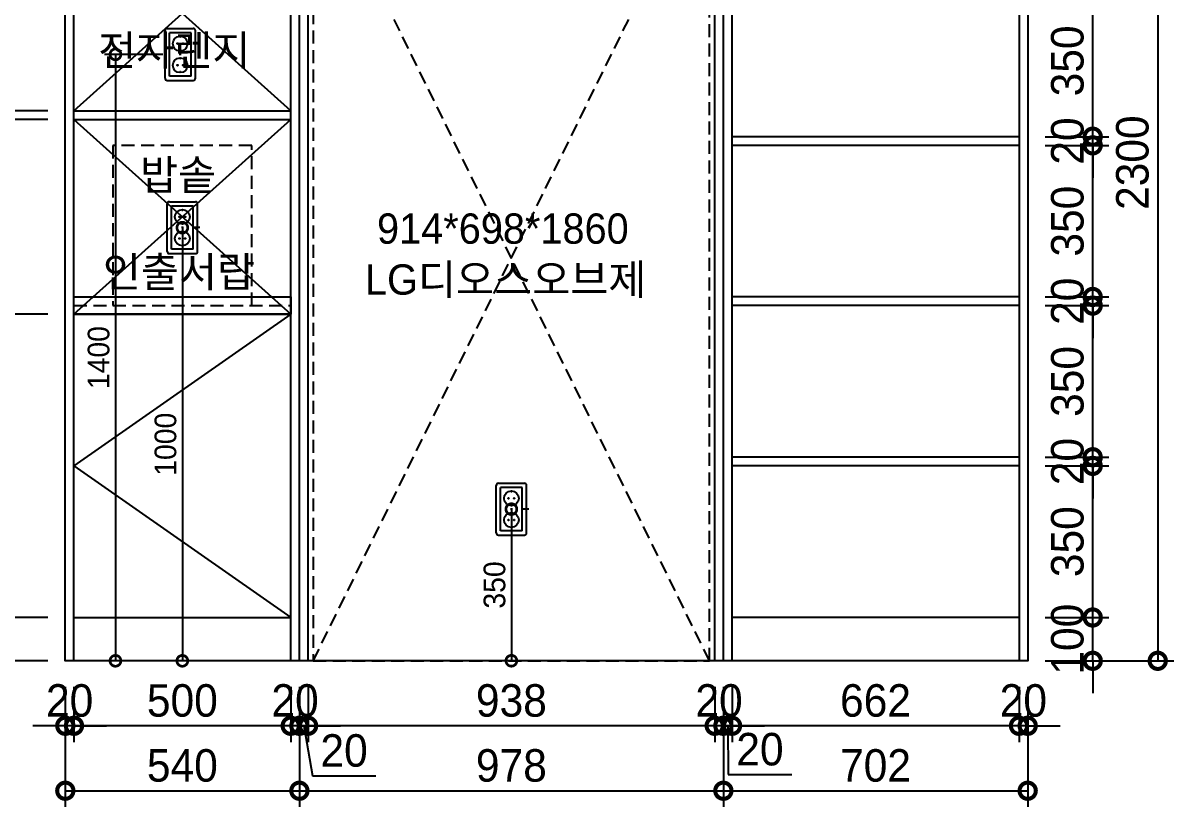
# Model space of a CAD drawing. Header units: inches. Extents: x 211248 to 488355, y -41604 to -7105.
# Drawn here: x 261562 to 264217, y -22351 to -20541 of the extents above; entities that cross this region are included whole.
import ezdxf

# ---------------------------------------------------------------- set-up
doc = ezdxf.new("R2010")
doc.units = ezdxf.units.IN
doc.header["$LTSCALE"] = 60
doc.header["$MEASUREMENT"] = 0
doc.linetypes.add('DASHED', pattern=[0.75, 0.5, -0.25])
for name, color, linetype in [('06-FUR', 6, 'Continuous'), ('07-DIM WAL', 5, 'Continuous'), ('FU', 4, 'Continuous'), ('FUR', 8, 'DASHED')]:
    doc.layers.add(name, color=color, linetype=linetype)
doc.styles.add('스타일1', font='Korail_Round_Gothic_Light.ttf')
doc.styles.add('코레일둥고', font='Korail_Round_Gothic_Medium.ttf')
doc.dimstyles.new('20', dxfattribs={"dimscale": 20, "dimtxt": 2.5, "dimasz": 2.5, "dimexe": 1.25, "dimexo": 2, "dimtad": 1, "dimdec": 0, "dimtxsty": '스타일1', "dimblk": 'DOTSMALL', "dimcen": 2.5, "dimclrd": 1, "dimclre": 1, "dimclrt": 7, "dimadec": 0, "dimazin": 0, "dimtfac": 1, "dimtdec": 0, "dimtix": 1, "dimtmove": 0, "dimatfit": 3, "dimldrblk": 'DOTSMALL', "dimfxl": 0, "dimarcsym": 0})
doc.dimstyles.new('30', dxfattribs={"dimscale": 30, "dimtxt": 2.5, "dimasz": 2.5, "dimexe": 1.25, "dimexo": 2, "dimtad": 1, "dimdec": 0, "dimtxsty": '스타일1', "dimblk": 'DOTSMALL', "dimcen": 2.5, "dimclrd": 1, "dimclre": 1, "dimclrt": 7, "dimadec": 0, "dimazin": 0, "dimtfac": 1, "dimtdec": 0, "dimtix": 1, "dimtmove": 0, "dimatfit": 3, "dimldrblk": 'DOTSMALL', "dimfxl": 0, "dimarcsym": 0})

# ---------------------------------------------------------------- blocks, each defined once
blk = doc.blocks.new('A$C0A3709C6')
for p, q in [((37, 60), (33, 60)), ((35, 62), (35, 58))]:
    blk.add_line(p, q)
at = {"layer": 'FU'}
for p, q in [((0, 5), (0, 115)), ((5, 120), (65, 120)), ((10, 10), (10, 110)), ((60, 110), (10, 110)), ((60, 10), (60, 110)), ((60, 10), (60, 110)), ((70, 5), (70, 115)), ((34.1, 100), (34.1, 102)), ((36.1, 100), (34.1, 100)), ((36.1, 100), (36.1, 102)), ((34.1, 70), (34.1, 68)), ((36.1, 70), (34.1, 70)), ((36.1, 70), (36.1, 68)), ((34.1, 50), (34.1, 52)), ((36.1, 50), (34.1, 50)), ((36.1, 50), (36.1, 52)), ((60, 10), (10, 10)), ((34.1, 20), (34.1, 18)), ((36.1, 20), (34.1, 20)), ((36.1, 20), (36.1, 18)), ((5, 0), (65, 0))]:
    blk.add_line(p, q, dxfattribs=at)
for centre, radius in [((35, 85), 17), ((28.5, 85), 1.03), ((41.5, 85), 1.03), ((35, 35), 17), ((28.5, 35), 1.03), ((41.5, 35), 1.03)]:
    blk.add_circle(centre, radius, dxfattribs=at)
for centre, start, end in [((5, 115), 90, 180), ((65, 115), 0, 90), ((5, 5), 180, 270), ((65, 5), 270, 0)]:
    blk.add_arc(centre, 5, start, end, dxfattribs=at)
blk = doc.blocks.new('_DOTSMALL')
at = {"color": 0, "linetype": 'ByBlock', "const_width": 0.5}
blk.add_lwpolyline([(-0.0625, 0, 1), (0.0625, 0, 1)], format="xyb", close=True, dxfattribs=at)
blk = doc.blocks.new('*D118')
at = {"layer": '07-DIM WAL', "color": 1, "lineweight": -2}
for p, q in [((261659.8, -22073.5), (261659.8, -22351)), ((262199.8, -22073.5), (262199.8, -22351)), ((261659.8, -22313.5), (262199.8, -22313.5))]:
    blk.add_line(p, q, dxfattribs=at)
at = {"layer": 'Defpoints', "color": 0}
for p in [(261659.8, -22013.5), (262199.8, -22013.5), (262199.8, -22313.5)]:
    blk.add_point(p, dxfattribs=at)
at = {"layer": '07-DIM WAL', "color": 1, "lineweight": -2, "xscale": 75, "yscale": 75, "zscale": 75, "rotation": 180}
blk.add_blockref('_DOTSMALL', (261659.8, -22313.5), dxfattribs=at)
at = {"layer": '07-DIM WAL', "color": 1, "lineweight": -2, "xscale": 75, "yscale": 75, "zscale": 75}
blk.add_blockref('_DOTSMALL', (262199.8, -22313.5), dxfattribs=at)
at = {"layer": '07-DIM WAL', "color": 7, "insert": (261929.8, -22255.5), "char_height": 75, "attachment_point": 5, "style": '스타일1'}
blk.add_mtext('540', dxfattribs=at)
blk = doc.blocks.new('*D119')
at = {"layer": '07-DIM WAL', "color": 1, "lineweight": -2}
for p, q in [((262199.8, -22073.5), (262199.8, -22351)), ((263177.8, -22073.5), (263177.8, -22351)), ((262199.8, -22313.5), (263177.8, -22313.5))]:
    blk.add_line(p, q, dxfattribs=at)
at = {"layer": 'Defpoints', "color": 0}
for p in [(262199.8, -22013.5), (263177.8, -22013.5), (263177.8, -22313.5)]:
    blk.add_point(p, dxfattribs=at)
at = {"layer": '07-DIM WAL', "color": 1, "lineweight": -2, "xscale": 75, "yscale": 75, "zscale": 75, "rotation": 180}
blk.add_blockref('_DOTSMALL', (262199.8, -22313.5), dxfattribs=at)
at = {"layer": '07-DIM WAL', "color": 1, "lineweight": -2, "xscale": 75, "yscale": 75, "zscale": 75}
blk.add_blockref('_DOTSMALL', (263177.8, -22313.5), dxfattribs=at)
at = {"layer": '07-DIM WAL', "color": 7, "insert": (262688.8, -22255.5), "char_height": 75, "attachment_point": 5, "style": '스타일1'}
blk.add_mtext('978', dxfattribs=at)
blk = doc.blocks.new('*D120')
at = {"layer": '07-DIM WAL', "color": 1, "lineweight": -2}
for p, q in [((263177.8, -22073.5), (263177.8, -22351)), ((263879.8, -22073.5), (263879.8, -22351)), ((263177.8, -22313.5), (263879.8, -22313.5))]:
    blk.add_line(p, q, dxfattribs=at)
at = {"layer": 'Defpoints', "color": 0}
for p in [(263177.8, -22013.5), (263879.8, -22013.5), (263879.8, -22313.5)]:
    blk.add_point(p, dxfattribs=at)
at = {"layer": '07-DIM WAL', "color": 1, "lineweight": -2, "xscale": 75, "yscale": 75, "zscale": 75, "rotation": 180}
blk.add_blockref('_DOTSMALL', (263177.8, -22313.5), dxfattribs=at)
at = {"layer": '07-DIM WAL', "color": 1, "lineweight": -2, "xscale": 75, "yscale": 75, "zscale": 75}
blk.add_blockref('_DOTSMALL', (263879.8, -22313.5), dxfattribs=at)
at = {"layer": '07-DIM WAL', "color": 7, "insert": (263528.8, -22255.5), "char_height": 75, "attachment_point": 5, "style": '스타일1'}
blk.add_mtext('702', dxfattribs=at)
blk = doc.blocks.new('*D121')
at = {"layer": '07-DIM WAL', "color": 1, "lineweight": -2}
for p, q in [((263859.8, -22073.5), (263859.8, -22201)), ((263879.8, -22073.5), (263879.8, -22201)), ((263859.8, -22163.5), (263784.8, -22163.5)), ((263879.8, -22163.5), (263859.8, -22163.5)), ((263879.8, -22163.5), (263954.8, -22163.5))]:
    blk.add_line(p, q, dxfattribs=at)
at = {"layer": 'Defpoints', "color": 0}
for p in [(263859.8, -22013.5), (263879.8, -22013.5), (263859.8, -22163.5)]:
    blk.add_point(p, dxfattribs=at)
at = {"layer": '07-DIM WAL', "color": 1, "lineweight": -2, "xscale": 75, "yscale": 75, "zscale": 75}
blk.add_blockref('_DOTSMALL', (263859.8, -22163.5), dxfattribs=at)
at = {"layer": '07-DIM WAL', "color": 1, "lineweight": -2, "xscale": 75, "yscale": 75, "zscale": 75, "rotation": 180}
blk.add_blockref('_DOTSMALL', (263879.8, -22163.5), dxfattribs=at)
at = {"layer": '07-DIM WAL', "color": 7, "insert": (263869.8, -22105.5), "char_height": 75, "attachment_point": 5, "style": '스타일1'}
blk.add_mtext('20', dxfattribs=at)
blk = doc.blocks.new('*D122')
at = {"layer": '07-DIM WAL', "color": 1, "lineweight": -2}
for p, q in [((263197.8, -22073.5), (263197.8, -22201)), ((263859.8, -22073.5), (263859.8, -22201)), ((263859.8, -22163.5), (263197.8, -22163.5))]:
    blk.add_line(p, q, dxfattribs=at)
at = {"layer": 'Defpoints', "color": 0}
for p in [(263197.8, -22013.5), (263859.8, -22013.5), (263197.8, -22163.5)]:
    blk.add_point(p, dxfattribs=at)
at = {"layer": '07-DIM WAL', "color": 1, "lineweight": -2, "xscale": 75, "yscale": 75, "zscale": 75, "rotation": 180}
blk.add_blockref('_DOTSMALL', (263197.8, -22163.5), dxfattribs=at)
at = {"layer": '07-DIM WAL', "color": 1, "lineweight": -2, "xscale": 75, "yscale": 75, "zscale": 75}
blk.add_blockref('_DOTSMALL', (263859.8, -22163.5), dxfattribs=at)
at = {"layer": '07-DIM WAL', "color": 7, "insert": (263528.8, -22105.5), "char_height": 75, "attachment_point": 5, "style": '스타일1'}
blk.add_mtext('662', dxfattribs=at)
blk = doc.blocks.new('*D123')
at = {"layer": '07-DIM WAL', "color": 1, "lineweight": -2}
for p, q in [((263177.8, -22073.5), (263177.8, -22201)), ((263197.8, -22073.5), (263197.8, -22201)), ((263177.8, -22163.5), (263102.8, -22163.5)), ((263197.8, -22163.5), (263177.8, -22163.5)), ((263197.8, -22163.5), (263177.8, -22163.5)), ((263187.8, -22163.5), (263189, -22276)), ((263197.8, -22163.5), (263272.8, -22163.5)), ((263189, -22276), (263335.4, -22276))]:
    blk.add_line(p, q, dxfattribs=at)
at = {"layer": 'Defpoints', "color": 0}
for p in [(263177.8, -22013.5), (263197.8, -22013.5), (263177.8, -22163.5)]:
    blk.add_point(p, dxfattribs=at)
at = {"layer": '07-DIM WAL', "color": 1, "lineweight": -2, "xscale": 75, "yscale": 75, "zscale": 75}
blk.add_blockref('_DOTSMALL', (263177.8, -22163.5), dxfattribs=at)
at = {"layer": '07-DIM WAL', "color": 1, "lineweight": -2, "xscale": 75, "yscale": 75, "zscale": 75, "rotation": 180}
blk.add_blockref('_DOTSMALL', (263197.8, -22163.5), dxfattribs=at)
at = {"layer": '07-DIM WAL', "color": 7, "insert": (263262.2, -22218), "char_height": 75, "attachment_point": 5, "style": '스타일1'}
blk.add_mtext('20', dxfattribs=at)
blk = doc.blocks.new('*D124')
at = {"layer": '07-DIM WAL', "color": 1, "lineweight": -2}
for p, q in [((263157.8, -22073.5), (263157.8, -22201)), ((263177.8, -22073.5), (263177.8, -22201)), ((263157.8, -22163.5), (263082.8, -22163.5)), ((263177.8, -22163.5), (263157.8, -22163.5)), ((263177.8, -22163.5), (263252.8, -22163.5))]:
    blk.add_line(p, q, dxfattribs=at)
at = {"layer": 'Defpoints', "color": 0}
for p in [(263157.8, -22013.5), (263177.8, -22013.5), (263157.8, -22163.5)]:
    blk.add_point(p, dxfattribs=at)
at = {"layer": '07-DIM WAL', "color": 1, "lineweight": -2, "xscale": 75, "yscale": 75, "zscale": 75}
blk.add_blockref('_DOTSMALL', (263157.8, -22163.5), dxfattribs=at)
at = {"layer": '07-DIM WAL', "color": 1, "lineweight": -2, "xscale": 75, "yscale": 75, "zscale": 75, "rotation": 180}
blk.add_blockref('_DOTSMALL', (263177.8, -22163.5), dxfattribs=at)
at = {"layer": '07-DIM WAL', "color": 7, "insert": (263167.8, -22105.5), "char_height": 75, "attachment_point": 5, "style": '스타일1'}
blk.add_mtext('20', dxfattribs=at)
blk = doc.blocks.new('*D125')
at = {"layer": '07-DIM WAL', "color": 1, "lineweight": -2}
for p, q in [((262219.8, -22073.5), (262219.8, -22201)), ((263157.8, -22073.5), (263157.8, -22201)), ((263157.8, -22163.5), (262219.8, -22163.5))]:
    blk.add_line(p, q, dxfattribs=at)
at = {"layer": 'Defpoints', "color": 0}
for p in [(262219.8, -22013.5), (263157.8, -22013.5), (262219.8, -22163.5)]:
    blk.add_point(p, dxfattribs=at)
at = {"layer": '07-DIM WAL', "color": 1, "lineweight": -2, "xscale": 75, "yscale": 75, "zscale": 75, "rotation": 180}
blk.add_blockref('_DOTSMALL', (262219.8, -22163.5), dxfattribs=at)
at = {"layer": '07-DIM WAL', "color": 1, "lineweight": -2, "xscale": 75, "yscale": 75, "zscale": 75}
blk.add_blockref('_DOTSMALL', (263157.8, -22163.5), dxfattribs=at)
at = {"layer": '07-DIM WAL', "color": 7, "insert": (262688.8, -22105.5), "char_height": 75, "attachment_point": 5, "style": '스타일1'}
blk.add_mtext('938', dxfattribs=at)
blk = doc.blocks.new('*D126')
at = {"layer": '07-DIM WAL', "color": 1, "lineweight": -2}
for p, q in [((262199.8, -22073.5), (262199.8, -22201)), ((262219.8, -22073.5), (262219.8, -22201)), ((262199.8, -22163.5), (262124.8, -22163.5)), ((262219.8, -22163.5), (262199.8, -22163.5)), ((262219.8, -22163.5), (262199.8, -22163.5)), ((262209.8, -22163.5), (262229.7, -22279)), ((262219.8, -22163.5), (262294.8, -22163.5)), ((262229.7, -22279), (262376, -22279))]:
    blk.add_line(p, q, dxfattribs=at)
at = {"layer": 'Defpoints', "color": 0}
for p in [(262199.8, -22013.5), (262219.8, -22013.5), (262199.8, -22163.5)]:
    blk.add_point(p, dxfattribs=at)
at = {"layer": '07-DIM WAL', "color": 1, "lineweight": -2, "xscale": 75, "yscale": 75, "zscale": 75}
blk.add_blockref('_DOTSMALL', (262199.8, -22163.5), dxfattribs=at)
at = {"layer": '07-DIM WAL', "color": 1, "lineweight": -2, "xscale": 75, "yscale": 75, "zscale": 75, "rotation": 180}
blk.add_blockref('_DOTSMALL', (262219.8, -22163.5), dxfattribs=at)
at = {"layer": '07-DIM WAL', "color": 7, "insert": (262302.9, -22221), "char_height": 75, "attachment_point": 5, "style": '스타일1'}
blk.add_mtext('20', dxfattribs=at)
blk = doc.blocks.new('*D127')
at = {"layer": '07-DIM WAL', "color": 1, "lineweight": -2}
for p, q in [((262179.8, -22073.5), (262179.8, -22201)), ((262199.8, -22073.5), (262199.8, -22201)), ((262179.8, -22163.5), (262104.8, -22163.5)), ((262199.8, -22163.5), (262179.8, -22163.5)), ((262199.8, -22163.5), (262274.8, -22163.5))]:
    blk.add_line(p, q, dxfattribs=at)
at = {"layer": 'Defpoints', "color": 0}
for p in [(262179.8, -22013.5), (262199.8, -22013.5), (262179.8, -22163.5)]:
    blk.add_point(p, dxfattribs=at)
at = {"layer": '07-DIM WAL', "color": 1, "lineweight": -2, "xscale": 75, "yscale": 75, "zscale": 75}
blk.add_blockref('_DOTSMALL', (262179.8, -22163.5), dxfattribs=at)
at = {"layer": '07-DIM WAL', "color": 1, "lineweight": -2, "xscale": 75, "yscale": 75, "zscale": 75, "rotation": 180}
blk.add_blockref('_DOTSMALL', (262199.8, -22163.5), dxfattribs=at)
at = {"layer": '07-DIM WAL', "color": 7, "insert": (262189.8, -22105.5), "char_height": 75, "attachment_point": 5, "style": '스타일1'}
blk.add_mtext('20', dxfattribs=at)
blk = doc.blocks.new('*D128')
at = {"layer": '07-DIM WAL', "color": 1, "lineweight": -2}
for p, q in [((261679.8, -22073.5), (261679.8, -22201)), ((262179.8, -22073.5), (262179.8, -22201)), ((262179.8, -22163.5), (261679.8, -22163.5))]:
    blk.add_line(p, q, dxfattribs=at)
at = {"layer": 'Defpoints', "color": 0}
for p in [(261679.8, -22013.5), (262179.8, -22013.5), (261679.8, -22163.5)]:
    blk.add_point(p, dxfattribs=at)
at = {"layer": '07-DIM WAL', "color": 1, "lineweight": -2, "xscale": 75, "yscale": 75, "zscale": 75, "rotation": 180}
blk.add_blockref('_DOTSMALL', (261679.8, -22163.5), dxfattribs=at)
at = {"layer": '07-DIM WAL', "color": 1, "lineweight": -2, "xscale": 75, "yscale": 75, "zscale": 75}
blk.add_blockref('_DOTSMALL', (262179.8, -22163.5), dxfattribs=at)
at = {"layer": '07-DIM WAL', "color": 7, "insert": (261929.8, -22105.5), "char_height": 75, "attachment_point": 5, "style": '스타일1'}
blk.add_mtext('500', dxfattribs=at)
blk = doc.blocks.new('*D129')
at = {"layer": '07-DIM WAL', "color": 1, "lineweight": -2}
for p, q in [((261659.8, -22073.5), (261659.8, -22201)), ((261679.8, -22073.5), (261679.8, -22201)), ((261659.8, -22163.5), (261584.8, -22163.5)), ((261679.8, -22163.5), (261659.8, -22163.5)), ((261679.8, -22163.5), (261754.8, -22163.5))]:
    blk.add_line(p, q, dxfattribs=at)
at = {"layer": 'Defpoints', "color": 0}
for p in [(261659.8, -22013.5), (261679.8, -22013.5), (261659.8, -22163.5)]:
    blk.add_point(p, dxfattribs=at)
at = {"layer": '07-DIM WAL', "color": 1, "lineweight": -2, "xscale": 75, "yscale": 75, "zscale": 75}
blk.add_blockref('_DOTSMALL', (261659.8, -22163.5), dxfattribs=at)
at = {"layer": '07-DIM WAL', "color": 1, "lineweight": -2, "xscale": 75, "yscale": 75, "zscale": 75, "rotation": 180}
blk.add_blockref('_DOTSMALL', (261679.8, -22163.5), dxfattribs=at)
at = {"layer": '07-DIM WAL', "color": 7, "insert": (261669.8, -22105.5), "char_height": 75, "attachment_point": 5, "style": '스타일1'}
blk.add_mtext('20', dxfattribs=at)
blk = doc.blocks.new('*D130')
at = {"layer": '07-DIM WAL', "color": 1, "lineweight": -2}
for p, q in [((263939.8, -19713.5), (264217.3, -19713.5)), ((264179.8, -19713.5), (264179.8, -22013.5)), ((263939.8, -22013.5), (264217.3, -22013.5))]:
    blk.add_line(p, q, dxfattribs=at)
at = {"layer": 'Defpoints', "color": 0}
for p in [(263879.8, -19713.5), (263879.8, -22013.5), (264179.8, -22013.5)]:
    blk.add_point(p, dxfattribs=at)
at = {"layer": '07-DIM WAL', "color": 1, "lineweight": -2, "xscale": 75, "yscale": 75, "zscale": 75}
for p, rotation in [((264179.8, -19713.5), 90), ((264179.8, -22013.5), 270)]:
    blk.add_blockref('_DOTSMALL', p, dxfattribs=dict(at, rotation=rotation))
at = {"layer": '07-DIM WAL', "color": 7, "insert": (264121.7, -20863.5), "char_height": 75, "attachment_point": 5, "rotation": 90, "style": '스타일1'}
blk.add_mtext('2300', dxfattribs=at)
blk = doc.blocks.new('*D131')
at = {"layer": '07-DIM WAL', "color": 1, "lineweight": -2}
for p, q in [((264029.8, -21913.5), (264029.8, -21838.5)), ((263919.8, -21913.5), (264067.3, -21913.5)), ((264029.8, -22013.5), (264029.8, -21913.5)), ((263919.8, -22013.5), (264067.3, -22013.5)), ((264029.8, -22013.5), (264029.8, -22088.5))]:
    blk.add_line(p, q, dxfattribs=at)
at = {"layer": 'Defpoints', "color": 0}
for p in [(263859.8, -21913.5), (264029.8, -21913.5), (263859.8, -22013.5)]:
    blk.add_point(p, dxfattribs=at)
at = {"layer": '07-DIM WAL', "color": 1, "lineweight": -2, "xscale": 75, "yscale": 75, "zscale": 75}
for p, rotation in [((264029.8, -21913.5), 270), ((264029.8, -22013.5), 90)]:
    blk.add_blockref('_DOTSMALL', p, dxfattribs=dict(at, rotation=rotation))
at = {"layer": '07-DIM WAL', "color": 7, "insert": (263971.7, -21963.5), "char_height": 75, "attachment_point": 5, "rotation": 90, "style": '스타일1'}
blk.add_mtext('100', dxfattribs=at)
blk = doc.blocks.new('*D132')
at = {"layer": '07-DIM WAL', "color": 1, "lineweight": -2}
for p, q in [((263919.8, -21563.5), (264067.3, -21563.5)), ((264029.8, -21913.5), (264029.8, -21563.5)), ((263919.8, -21913.5), (264067.3, -21913.5))]:
    blk.add_line(p, q, dxfattribs=at)
at = {"layer": 'Defpoints', "color": 0}
for p in [(263859.8, -21563.5), (264029.8, -21563.5), (263859.8, -21913.5)]:
    blk.add_point(p, dxfattribs=at)
at = {"layer": '07-DIM WAL', "color": 1, "lineweight": -2, "xscale": 75, "yscale": 75, "zscale": 75}
for p, rotation in [((264029.8, -21563.5), 90), ((264029.8, -21913.5), 270)]:
    blk.add_blockref('_DOTSMALL', p, dxfattribs=dict(at, rotation=rotation))
at = {"layer": '07-DIM WAL', "color": 7, "insert": (263971.7, -21738.5), "char_height": 75, "attachment_point": 5, "rotation": 90, "style": '스타일1'}
blk.add_mtext('350', dxfattribs=at)
blk = doc.blocks.new('*D133')
at = {"layer": '07-DIM WAL', "color": 1, "lineweight": -2}
for p, q in [((264029.8, -21543.5), (264029.8, -21468.5)), ((263919.8, -21543.5), (264067.3, -21543.5)), ((264029.8, -21563.5), (264029.8, -21543.5)), ((263919.8, -21563.5), (264067.3, -21563.5)), ((264029.8, -21563.5), (264029.8, -21638.5))]:
    blk.add_line(p, q, dxfattribs=at)
at = {"layer": 'Defpoints', "color": 0}
for p in [(263859.8, -21543.5), (264029.8, -21543.5), (263859.8, -21563.5)]:
    blk.add_point(p, dxfattribs=at)
at = {"layer": '07-DIM WAL', "color": 1, "lineweight": -2, "xscale": 75, "yscale": 75, "zscale": 75}
for p, rotation in [((264029.8, -21543.5), 270), ((264029.8, -21563.5), 90)]:
    blk.add_blockref('_DOTSMALL', p, dxfattribs=dict(at, rotation=rotation))
at = {"layer": '07-DIM WAL', "color": 7, "insert": (263971.7, -21553.5), "char_height": 75, "attachment_point": 5, "rotation": 90, "style": '스타일1'}
blk.add_mtext('20', dxfattribs=at)
blk = doc.blocks.new('*D134')
at = {"layer": '07-DIM WAL', "color": 1, "lineweight": -2}
for p, q in [((263919.8, -21193.5), (264067.3, -21193.5)), ((264029.8, -21543.5), (264029.8, -21193.5)), ((263919.8, -21543.5), (264067.3, -21543.5))]:
    blk.add_line(p, q, dxfattribs=at)
at = {"layer": 'Defpoints', "color": 0}
for p in [(263859.8, -21193.5), (264029.8, -21193.5), (263859.8, -21543.5)]:
    blk.add_point(p, dxfattribs=at)
at = {"layer": '07-DIM WAL', "color": 1, "lineweight": -2, "xscale": 75, "yscale": 75, "zscale": 75}
for p, rotation in [((264029.8, -21193.5), 90), ((264029.8, -21543.5), 270)]:
    blk.add_blockref('_DOTSMALL', p, dxfattribs=dict(at, rotation=rotation))
at = {"layer": '07-DIM WAL', "color": 7, "insert": (263971.7, -21368.5), "char_height": 75, "attachment_point": 5, "rotation": 90, "style": '스타일1'}
blk.add_mtext('350', dxfattribs=at)
blk = doc.blocks.new('*D135')
at = {"layer": '07-DIM WAL', "color": 1, "lineweight": -2}
for p, q in [((264029.8, -21173.5), (264029.8, -21098.5)), ((263919.8, -21173.5), (264067.3, -21173.5)), ((264029.8, -21193.5), (264029.8, -21173.5)), ((263919.8, -21193.5), (264067.3, -21193.5)), ((264029.8, -21193.5), (264029.8, -21268.5))]:
    blk.add_line(p, q, dxfattribs=at)
at = {"layer": 'Defpoints', "color": 0}
for p in [(263859.8, -21173.5), (264029.8, -21173.5), (263859.8, -21193.5)]:
    blk.add_point(p, dxfattribs=at)
at = {"layer": '07-DIM WAL', "color": 1, "lineweight": -2, "xscale": 75, "yscale": 75, "zscale": 75}
for p, rotation in [((264029.8, -21173.5), 270), ((264029.8, -21193.5), 90)]:
    blk.add_blockref('_DOTSMALL', p, dxfattribs=dict(at, rotation=rotation))
at = {"layer": '07-DIM WAL', "color": 7, "insert": (263971.7, -21183.5), "char_height": 75, "attachment_point": 5, "rotation": 90, "style": '스타일1'}
blk.add_mtext('20', dxfattribs=at)
blk = doc.blocks.new('*D136')
at = {"layer": '07-DIM WAL', "color": 1, "lineweight": -2}
for p, q in [((263919.8, -20823.5), (264067.3, -20823.5)), ((264029.8, -21173.5), (264029.8, -20823.5)), ((263919.8, -21173.5), (264067.3, -21173.5))]:
    blk.add_line(p, q, dxfattribs=at)
at = {"layer": 'Defpoints', "color": 0}
for p in [(263859.8, -20823.5), (264029.8, -20823.5), (263859.8, -21173.5)]:
    blk.add_point(p, dxfattribs=at)
at = {"layer": '07-DIM WAL', "color": 1, "lineweight": -2, "xscale": 75, "yscale": 75, "zscale": 75}
for p, rotation in [((264029.8, -20823.5), 90), ((264029.8, -21173.5), 270)]:
    blk.add_blockref('_DOTSMALL', p, dxfattribs=dict(at, rotation=rotation))
at = {"layer": '07-DIM WAL', "color": 7, "insert": (263971.7, -20998.5), "char_height": 75, "attachment_point": 5, "rotation": 90, "style": '스타일1'}
blk.add_mtext('350', dxfattribs=at)
blk = doc.blocks.new('*D137')
at = {"layer": '07-DIM WAL', "color": 1, "lineweight": -2}
for p, q in [((264029.8, -20803.5), (264029.8, -20728.5)), ((263919.8, -20803.5), (264067.3, -20803.5)), ((264029.8, -20823.5), (264029.8, -20803.5)), ((263919.8, -20823.5), (264067.3, -20823.5)), ((264029.8, -20823.5), (264029.8, -20898.5))]:
    blk.add_line(p, q, dxfattribs=at)
at = {"layer": 'Defpoints', "color": 0}
for p in [(263859.8, -20803.5), (264029.8, -20803.5), (263859.8, -20823.5)]:
    blk.add_point(p, dxfattribs=at)
at = {"layer": '07-DIM WAL', "color": 1, "lineweight": -2, "xscale": 75, "yscale": 75, "zscale": 75}
for p, rotation in [((264029.8, -20803.5), 270), ((264029.8, -20823.5), 90)]:
    blk.add_blockref('_DOTSMALL', p, dxfattribs=dict(at, rotation=rotation))
at = {"layer": '07-DIM WAL', "color": 7, "insert": (263971.7, -20813.5), "char_height": 75, "attachment_point": 5, "rotation": 90, "style": '스타일1'}
blk.add_mtext('20', dxfattribs=at)
blk = doc.blocks.new('*D138')
at = {"layer": '07-DIM WAL', "color": 1, "lineweight": -2}
for p, q in [((263919.8, -20453.5), (264067.3, -20453.5)), ((264029.8, -20803.5), (264029.8, -20453.5)), ((263919.8, -20803.5), (264067.3, -20803.5))]:
    blk.add_line(p, q, dxfattribs=at)
at = {"layer": 'Defpoints', "color": 0}
for p in [(263859.8, -20453.5), (264029.8, -20453.5), (263859.8, -20803.5)]:
    blk.add_point(p, dxfattribs=at)
at = {"layer": '07-DIM WAL', "color": 1, "lineweight": -2, "xscale": 75, "yscale": 75, "zscale": 75}
for p, rotation in [((264029.8, -20453.5), 90), ((264029.8, -20803.5), 270)]:
    blk.add_blockref('_DOTSMALL', p, dxfattribs=dict(at, rotation=rotation))
at = {"layer": '07-DIM WAL', "color": 7, "insert": (263971.7, -20628.5), "char_height": 75, "attachment_point": 5, "rotation": 90, "style": '스타일1'}
blk.add_mtext('350', dxfattribs=at)
blk = doc.blocks.new('*D145')
at = {"layer": '07-DIM WAL', "color": 1, "lineweight": -2}
for p, q in [((261619.8, -20293.5), (261472.3, -20293.5)), ((261509.8, -20293.5), (261509.8, -20743.5)), ((261619.8, -20743.5), (261472.3, -20743.5))]:
    blk.add_line(p, q, dxfattribs=at)
at = {"layer": 'Defpoints', "color": 0}
for p in [(261679.8, -20293.5), (261509.8, -20743.5), (261679.8, -20743.5)]:
    blk.add_point(p, dxfattribs=at)
at = {"layer": '07-DIM WAL', "color": 1, "lineweight": -2, "xscale": 75, "yscale": 75, "zscale": 75}
for p, rotation in [((261509.8, -20293.5), 90), ((261509.8, -20743.5), 270)]:
    blk.add_blockref('_DOTSMALL', p, dxfattribs=dict(at, rotation=rotation))
at = {"layer": '07-DIM WAL', "color": 7, "insert": (261451.7, -20518.5), "char_height": 75, "attachment_point": 5, "rotation": 90, "style": '스타일1'}
blk.add_mtext('450', dxfattribs=at)
blk = doc.blocks.new('*D146')
at = {"layer": '07-DIM WAL', "color": 1, "lineweight": -2}
for p, q in [((261509.8, -20743.5), (261509.8, -20668.5)), ((261619.8, -20743.5), (261472.3, -20743.5)), ((261509.8, -20743.5), (261509.8, -20763.5)), ((261619.8, -20763.5), (261472.3, -20763.5)), ((261509.8, -20763.5), (261509.8, -20838.5))]:
    blk.add_line(p, q, dxfattribs=at)
at = {"layer": 'Defpoints', "color": 0}
for p in [(261679.8, -20743.5), (261509.8, -20763.5), (261679.8, -20763.5)]:
    blk.add_point(p, dxfattribs=at)
at = {"layer": '07-DIM WAL', "color": 1, "lineweight": -2, "xscale": 75, "yscale": 75, "zscale": 75}
for p, rotation in [((261509.8, -20743.5), 270), ((261509.8, -20763.5), 90)]:
    blk.add_blockref('_DOTSMALL', p, dxfattribs=dict(at, rotation=rotation))
at = {"layer": '07-DIM WAL', "color": 7, "insert": (261451.7, -20753.5), "char_height": 75, "attachment_point": 5, "rotation": 90, "style": '스타일1'}
blk.add_mtext('20', dxfattribs=at)
blk = doc.blocks.new('*D147')
at = {"layer": '07-DIM WAL', "color": 1, "lineweight": -2}
for p, q in [((261619.8, -20763.5), (261472.3, -20763.5)), ((261509.8, -20763.5), (261509.8, -21213.5)), ((261619.8, -21213.5), (261472.3, -21213.5))]:
    blk.add_line(p, q, dxfattribs=at)
at = {"layer": 'Defpoints', "color": 0}
for p in [(261679.8, -20763.5), (261509.8, -21213.5), (261679.8, -21213.5)]:
    blk.add_point(p, dxfattribs=at)
at = {"layer": '07-DIM WAL', "color": 1, "lineweight": -2, "xscale": 75, "yscale": 75, "zscale": 75}
for p, rotation in [((261509.8, -20763.5), 90), ((261509.8, -21213.5), 270)]:
    blk.add_blockref('_DOTSMALL', p, dxfattribs=dict(at, rotation=rotation))
at = {"layer": '07-DIM WAL', "color": 7, "insert": (261451.7, -20988.5), "char_height": 75, "attachment_point": 5, "rotation": 90, "style": '스타일1'}
blk.add_mtext('450', dxfattribs=at)
blk = doc.blocks.new('*D148')
at = {"layer": '07-DIM WAL', "color": 1, "lineweight": -2}
for p, q in [((261619.8, -21213.5), (261472.3, -21213.5)), ((261509.8, -21213.5), (261509.8, -21913.5)), ((261619.8, -21913.5), (261472.3, -21913.5))]:
    blk.add_line(p, q, dxfattribs=at)
at = {"layer": 'Defpoints', "color": 0}
for p in [(261679.8, -21213.5), (261509.8, -21913.5), (261679.8, -21913.5)]:
    blk.add_point(p, dxfattribs=at)
at = {"layer": '07-DIM WAL', "color": 1, "lineweight": -2, "xscale": 75, "yscale": 75, "zscale": 75}
for p, rotation in [((261509.8, -21213.5), 90), ((261509.8, -21913.5), 270)]:
    blk.add_blockref('_DOTSMALL', p, dxfattribs=dict(at, rotation=rotation))
at = {"layer": '07-DIM WAL', "color": 7, "insert": (261451.7, -21563.5), "char_height": 75, "attachment_point": 5, "rotation": 90, "style": '스타일1'}
blk.add_mtext('700', dxfattribs=at)
blk = doc.blocks.new('*D149')
at = {"layer": '07-DIM WAL', "color": 1, "lineweight": -2}
for p, q in [((261509.8, -21913.5), (261509.8, -21838.5)), ((261619.8, -21913.5), (261472.3, -21913.5)), ((261509.8, -21913.5), (261509.8, -22013.5)), ((261619.8, -22013.5), (261472.3, -22013.5)), ((261509.8, -22013.5), (261509.8, -22088.5))]:
    blk.add_line(p, q, dxfattribs=at)
at = {"layer": 'Defpoints', "color": 0}
for p in [(261679.8, -21913.5), (261509.8, -22013.5), (261679.8, -22013.5)]:
    blk.add_point(p, dxfattribs=at)
at = {"layer": '07-DIM WAL', "color": 1, "lineweight": -2, "xscale": 75, "yscale": 75, "zscale": 75}
for p, rotation in [((261509.8, -21913.5), 270), ((261509.8, -22013.5), 90)]:
    blk.add_blockref('_DOTSMALL', p, dxfattribs=dict(at, rotation=rotation))
at = {"layer": '07-DIM WAL', "color": 7, "insert": (261451.7, -21963.5), "char_height": 75, "attachment_point": 5, "rotation": 90, "style": '스타일1'}
blk.add_mtext('100', dxfattribs=at)
blk = doc.blocks.new('*D150')
at = {"layer": '07-DIM WAL', "color": 1, "lineweight": -2}
for p, q in [((261599.8, -19713.5), (261322.3, -19713.5)), ((261359.8, -22013.5), (261359.8, -19713.5)), ((261599.8, -22013.5), (261322.3, -22013.5))]:
    blk.add_line(p, q, dxfattribs=at)
at = {"layer": 'Defpoints', "color": 0}
for p in [(261359.8, -19713.5), (261659.8, -19713.5), (261659.8, -22013.5)]:
    blk.add_point(p, dxfattribs=at)
at = {"layer": '07-DIM WAL', "color": 1, "lineweight": -2, "xscale": 75, "yscale": 75, "zscale": 75}
for p, rotation in [((261359.8, -19713.5), 90), ((261359.8, -22013.5), 270)]:
    blk.add_blockref('_DOTSMALL', p, dxfattribs=dict(at, rotation=rotation))
at = {"layer": '07-DIM WAL', "color": 7, "insert": (261301.7, -20863.5), "char_height": 75, "attachment_point": 5, "rotation": 90, "style": '스타일1'}
blk.add_mtext('2300', dxfattribs=at)
blk = doc.blocks.new('*D161')
at = {"layer": '07-DIM WAL', "color": 1, "lineweight": -2}
for p, q in [((261929.8, -21013.5), (261929.8, -22013.5)), ((261969.8, -21013.5), (261954.8, -21013.5)), ((261969.8, -22013.5), (261954.8, -22013.5))]:
    blk.add_line(p, q, dxfattribs=at)
at = {"layer": 'Defpoints', "color": 0}
for p in [(261929.8, -21013.5), (261929.8, -22013.5), (261929.8, -22013.5)]:
    blk.add_point(p, dxfattribs=at)
at = {"layer": '07-DIM WAL', "color": 1, "lineweight": -2, "xscale": 50, "yscale": 50, "zscale": 50}
for p, rotation in [((261929.8, -21013.5), 90), ((261929.8, -22013.5), 270)]:
    blk.add_blockref('_DOTSMALL', p, dxfattribs=dict(at, rotation=rotation))
at = {"layer": '07-DIM WAL', "color": 7, "insert": (261891.1, -21513.5), "char_height": 50, "attachment_point": 5, "rotation": 90, "style": '스타일1'}
blk.add_mtext('1000', dxfattribs=at)
blk = doc.blocks.new('*D162')
at = {"layer": '07-DIM WAL', "color": 1, "lineweight": -2}
for p, q in [((261884.8, -20613.5), (261750.5, -20613.5)), ((261775.5, -20613.5), (261775.5, -22013.5)), ((261884.8, -22013.5), (261750.5, -22013.5))]:
    blk.add_line(p, q, dxfattribs=at)
at = {"layer": 'Defpoints', "color": 0}
for p in [(261924.8, -20613.5), (261775.5, -22013.5), (261924.8, -22013.5)]:
    blk.add_point(p, dxfattribs=at)
at = {"layer": '07-DIM WAL', "color": 1, "lineweight": -2, "xscale": 50, "yscale": 50, "zscale": 50}
for p, rotation in [((261775.5, -20613.5), 90), ((261775.5, -22013.5), 270)]:
    blk.add_blockref('_DOTSMALL', p, dxfattribs=dict(at, rotation=rotation))
at = {"layer": '07-DIM WAL', "color": 7, "insert": (261736.8, -21313.5), "char_height": 50, "attachment_point": 5, "rotation": 90, "style": '스타일1'}
blk.add_mtext('1400', dxfattribs=at)
blk = doc.blocks.new('*D163')
at = {"layer": '07-DIM WAL', "color": 1, "lineweight": -2}
for p, q in [((262688.8, -21663.4), (262688.8, -22013.4)), ((262728.8, -21663.4), (262713.8, -21663.4)), ((262728.8, -22013.4), (262713.8, -22013.4))]:
    blk.add_line(p, q, dxfattribs=at)
at = {"layer": 'Defpoints', "color": 0}
for p in [(262688.8, -21663.4), (262688.8, -22013.4), (262688.8, -22013.4)]:
    blk.add_point(p, dxfattribs=at)
at = {"layer": '07-DIM WAL', "color": 1, "lineweight": -2, "xscale": 50, "yscale": 50, "zscale": 50}
for p, rotation in [((262688.8, -21663.4), 90), ((262688.8, -22013.4), 270)]:
    blk.add_blockref('_DOTSMALL', p, dxfattribs=dict(at, rotation=rotation))
at = {"layer": '07-DIM WAL', "color": 7, "insert": (262650.1, -21838.4), "char_height": 50, "attachment_point": 5, "rotation": 90, "style": '스타일1'}
blk.add_mtext('350', dxfattribs=at)

msp = doc.modelspace()

# ---------------------------------------------------------------- linework, layer by layer
at = {"layer": '06-FUR'}
for p, q in [((261679.8, -22013.5), (261679.8, -19713.5)), ((262179.8, -22013.5), (262179.8, -19713.5)), ((262199.8, -22013.5), (262199.8, -19713.5)), ((262219.8, -22013.5), (262219.8, -19713.5)), ((263157.8, -22013.5), (263157.8, -19713.5)), ((263177.8, -22013.5), (263177.8, -19713.5)), ((263197.8, -22013.5), (263197.8, -19733.5)), ((263859.8, -19733.5), (263859.8, -22013.5)), ((261679.8, -20743.5), (262179.8, -20743.5)), ((261679.8, -20763.5), (262179.8, -20763.5)), ((263859.8, -20803.5), (263197.8, -20803.5)), ((263859.8, -20823.5), (263197.8, -20823.5)), ((263859.8, -21173.5), (263197.8, -21173.5)), ((263859.8, -21193.5), (263197.8, -21193.5)), ((261679.8, -21213.5), (262179.8, -21213.5)), ((263859.8, -21543.5), (263197.8, -21543.5)), ((263859.8, -21563.5), (263197.8, -21563.5)), ((261679.8, -21913.5), (262179.8, -21913.5)), ((263859.8, -21913.5), (263197.8, -21913.5))]:
    msp.add_line(p, q, dxfattribs=at)
at = {"layer": '06-FUR', "color": 1}
for p, q in [((262179.8, -20743.5), (261679.8, -20293.5)), ((261679.8, -20743.5), (262179.8, -20293.5)), ((261679.8, -21213.5), (262179.8, -20763.5)), ((261679.8, -20763.5), (262179.8, -21213.5))]:
    msp.add_line(p, q, dxfattribs=at)
at = {"layer": '06-FUR'}
msp.add_lwpolyline([(261659.8, -19713.5), (263879.8, -19713.5), (263879.8, -22013.5), (261659.8, -22013.5)], close=True, dxfattribs=at)
msp.add_lwpolyline([(261679.8, -21213.5), (261679.8, -21173.5), (262179.8, -21173.5), (262179.8, -21213.5), (261679.8, -21213.5)], dxfattribs=at)
at = {"layer": '06-FUR', "color": 1}
msp.add_lwpolyline([(262179.8, -21213.5), (261679.8, -21563.5), (262179.8, -21913.5)], dxfattribs=at)
at = {"layer": 'FUR'}
for p, q in [((263145.8, -22013.4), (262231.8, -20153.4)), ((262231.8, -22013.4), (263145.8, -20153.4))]:
    msp.add_line(p, q, dxfattribs=at)
for points in [[(262231.8, -22013.4), (263145.8, -22013.4), (263145.8, -20153.4), (262231.8, -20153.4)], [(261769.8, -21193.5), (262089.8, -21193.5), (262089.8, -20823.5), (261769.8, -20823.5)]]:
    msp.add_lwpolyline(points, close=True, dxfattribs=at)
msp.add_lwpolyline([(261679.8, -21193.5), (262179.8, -21193.5)], dxfattribs=at)

# ---------------------------------------------------------------- block references
at = {"layer": 'FU'}
for p in [(261889.8, -20673.5), (261894.8, -21073.5), (262653.8, -21723.4)]:
    msp.add_blockref('A$C0A3709C6', p, dxfattribs=at)

# ---------------------------------------------------------------- texts
at = {"layer": 'FUR', "style": '코레일둥고'}
for s, height, p in [('전자렌지', 70, (261735.5, -20639.2)), ('밥솥', 70, (261832.1, -20926.7)), ('914*698*1860', 69.999, (262378.9, -21050.6)), ('인출서랍', 70, (261746.4, -21150.6)), ('LG디오스오브제', 70, (262351.1, -21168.2))]:
    msp.add_text(s, height=height, dxfattribs=at).set_placement(p)

# ---------------------------------------------------------------- dimensions: what is measured, and where the dimension line sits
at = {"layer": '07-DIM WAL'}
for base, p1, p2, dimstyle, picture, middle in [((261359.8, -19713.5), (261659.8, -22013.5), (261659.8, -19713.5), '30', '*D150', (261301.7, -20863.5)), ((264179.8, -22013.5), (263879.8, -19713.5), (263879.8, -22013.5), '30', '*D130', (264121.7, -20863.5)), ((261509.8, -20743.5), (261679.8, -20293.5), (261679.8, -20743.5), '30', '*D145', (261451.7, -20518.5)), ((261775.5, -22013.5), (261924.8, -20613.5), (261924.8, -22013.5), '20', '*D162', (261736.8, -21313.5)), ((261929.8, -22013.5), (261929.8, -21013.5), (261929.8, -22013.5), '20', '*D161', (261891.1, -21513.5)), ((262688.8, -22013.4), (262688.8, -21663.4), (262688.8, -22013.4), '20', '*D163', (262650.1, -21838.4)), ((264029.8, -21913.5), (263859.8, -22013.5), (263859.8, -21913.5), '30', '*D131', (263971.7, -21963.5))]:
    dim = msp.add_linear_dim(base=base, p1=p1, p2=p2, angle=90, dimstyle=dimstyle, dxfattribs=at)
    dim.commit()
    dim.dimension.update_dxf_attribs({"geometry": picture, "text_midpoint": middle})
for base, p1, p2, picture, middle in [((264029.8, -20453.5), (263859.8, -20803.5), (263859.8, -20453.5), '*D138', (263971.7, -20628.5)), ((261509.8, -20763.5), (261679.8, -20743.5), (261679.8, -20763.5), '*D146', (261451.7, -20753.5)), ((264029.8, -20803.5), (263859.8, -20823.5), (263859.8, -20803.5), '*D137', (263971.7, -20813.5)), ((261509.8, -21213.5), (261679.8, -20763.5), (261679.8, -21213.5), '*D147', (261451.7, -20988.5)), ((264029.8, -20823.5), (263859.8, -21173.5), (263859.8, -20823.5), '*D136', (263971.7, -20998.5)), ((264029.8, -21173.5), (263859.8, -21193.5), (263859.8, -21173.5), '*D135', (263971.7, -21183.5)), ((264029.8, -21193.5), (263859.8, -21543.5), (263859.8, -21193.5), '*D134', (263971.7, -21368.5)), ((261509.8, -21913.5), (261679.8, -21213.5), (261679.8, -21913.5), '*D148', (261451.7, -21563.5)), ((264029.8, -21543.5), (263859.8, -21563.5), (263859.8, -21543.5), '*D133', (263971.7, -21553.5)), ((264029.8, -21563.5), (263859.8, -21913.5), (263859.8, -21563.5), '*D132', (263971.7, -21738.5)), ((261509.8, -22013.5), (261679.8, -21913.5), (261679.8, -22013.5), '*D149', (261451.7, -21963.5))]:
    dim = msp.add_linear_dim(base=base, p1=p1, p2=p2, angle=90, dimstyle='30', override={"dimtmove": 1}, dxfattribs=at)
    dim.commit()
    dim.dimension.update_dxf_attribs({"geometry": picture, "text_midpoint": middle})
for base, p1, p2, picture, middle in [((261659.8, -22163.5), (261679.8, -22013.5), (261659.8, -22013.5), '*D129', (261669.8, -22105.5)), ((261679.8, -22163.5), (262179.8, -22013.5), (261679.8, -22013.5), '*D128', (261929.8, -22105.5)), ((262179.8, -22163.5), (262199.8, -22013.5), (262179.8, -22013.5), '*D127', (262189.8, -22105.5)), ((263177.8, -22313.5), (262199.8, -22013.5), (263177.8, -22013.5), '*D119', (262688.8, -22255.5)), ((262219.8, -22163.5), (263157.8, -22013.5), (262219.8, -22013.5), '*D125', (262688.8, -22105.5)), ((263157.8, -22163.5), (263177.8, -22013.5), (263157.8, -22013.5), '*D124', (263167.8, -22105.5)), ((263879.8, -22313.5), (263177.8, -22013.5), (263879.8, -22013.5), '*D120', (263528.8, -22255.5)), ((263197.8, -22163.5), (263859.8, -22013.5), (263197.8, -22013.5), '*D122', (263528.8, -22105.5))]:
    dim = msp.add_linear_dim(base=base, p1=p1, p2=p2, dimstyle='30', override={"dimtmove": 1}, dxfattribs=at)
    dim.commit()
    dim.dimension.update_dxf_attribs({"geometry": picture, "text_midpoint": middle})
for base, p1, p2, picture, middle in [((262199.8, -22313.5), (261659.8, -22013.5), (262199.8, -22013.5), '*D118', (261929.8, -22255.5)), ((263859.8, -22163.5), (263879.8, -22013.5), (263859.8, -22013.5), '*D121', (263869.8, -22105.5))]:
    dim = msp.add_linear_dim(base=base, p1=p1, p2=p2, dimstyle='30', dxfattribs=at)
    dim.commit()
    dim.dimension.update_dxf_attribs({"geometry": picture, "text_midpoint": middle})
for base, p1, p2, picture, middle in [((262199.8, -22163.5), (262219.8, -22013.5), (262199.8, -22013.5), '*D126', (262248.4, -22279)), ((263177.8, -22163.5), (263197.8, -22013.5), (263177.8, -22013.5), '*D123', (263207.8, -22276))]:
    dim = msp.add_linear_dim(base=base, p1=p1, p2=p2, dimstyle='30', override={"dimtmove": 1}, dxfattribs=at)
    dim.commit()
    dim.dimension.update_dxf_attribs({"geometry": picture, "text_midpoint": middle, "dimtype": 160})

doc.saveas('drawing.dxf')
